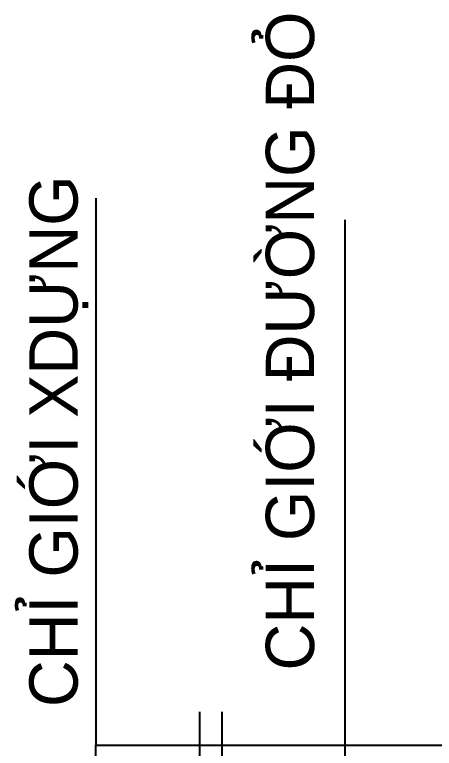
# Model space of a CAD drawing. Header units: metres. Extents: x 563124 to 573994, y 2062953 to 2068466.
# Drawn here: x 572559.21 to 572574.39, y 2065174.11 to 2065200.64 of the extents above; entities that cross this region are included whole.
import ezdxf

# ---------------------------------------------------------------- set-up
doc = ezdxf.new("R2010")
doc.units = ezdxf.units.M
doc.layers.add('kt', color=37, linetype='CONTINUOUS', lineweight=25)
doc.layers.add('MATCATDUONG', color=8, linetype='CONTINUOUS')
doc.styles.add('KTEN', font='VHAVAN.ttf')

msp = doc.modelspace()

# ---------------------------------------------------------------- linework, layer by layer
at = {"layer": 'kt', "color": 8, "linetype": 'Continuous', "elevation": 0, "flags": 128}
for points in [[(572565.909, 2065167.832), (572565.909, 2065171.753), (572566.354, 2065171.753), (572565.463, 2065172.198), (572565.909, 2065172.198), (572565.909, 2065175.429)], [(572566.715, 2065167.832), (572566.715, 2065171.753), (572567.16, 2065171.753), (572566.27, 2065172.198), (572566.715, 2065172.198), (572566.715, 2065175.429)]]:
    msp.add_lwpolyline(points, dxfattribs=at)
at = {"layer": 'MATCATDUONG', "color": 40, "linetype": 'Continuous', "extrusion": (-3.31378e-12, 1.1371e-08, 1)}
msp.add_line((572562.151, 2065193.999, 0), (572562.151, 2065174.23, 0), dxfattribs=at)
at = {"layer": 'MATCATDUONG', "color": 40, "linetype": 'Continuous', "extrusion": (3.31378e-12, 1.1371e-08, 1)}
msp.add_line((572571.151, 2065193.223, 0), (572571.151, 2065174.23, 0), dxfattribs=at)
at = {"layer": 'MATCATDUONG', "color": 40, "linetype": 'Continuous', "elevation": 0}
msp.add_lwpolyline([(572562.151, 2065174.23), (572571.151, 2065174.23), (572585.151, 2065174.23), (572585.151, 2065173.63), (572607.151, 2065174.021), (572629.151, 2065173.63), (572629.151, 2065174.23), (572643.151, 2065174.23), (572652.151, 2065174.23), (572652.151, 2065172.23), (572652.151, 2065170.23), (572652.151, 2065169.23), (572562.151, 2065169.23)], close=True, dxfattribs=at)
msp.add_lwpolyline([(572571.151, 2065174.23), (572571.151, 2065169.23)], dxfattribs=at)

# ---------------------------------------------------------------- texts
at = {"layer": 'MATCATDUONG', "color": 7, "linetype": 'Continuous', "extrusion": (3.31378e-12, 1.1371e-08, 1), "style": 'KTEN'}
for s, p in [('chØ giíi ®\xadêng ®á', (572570.046, 2065176.925, 0.023)), ('chØ giíi xdùng', (572561.492, 2065175.605, 0.024))]:
    msp.add_text(s, height=1.75, rotation=90, dxfattribs=at).set_placement(p)

doc.saveas('drawing.dxf')
